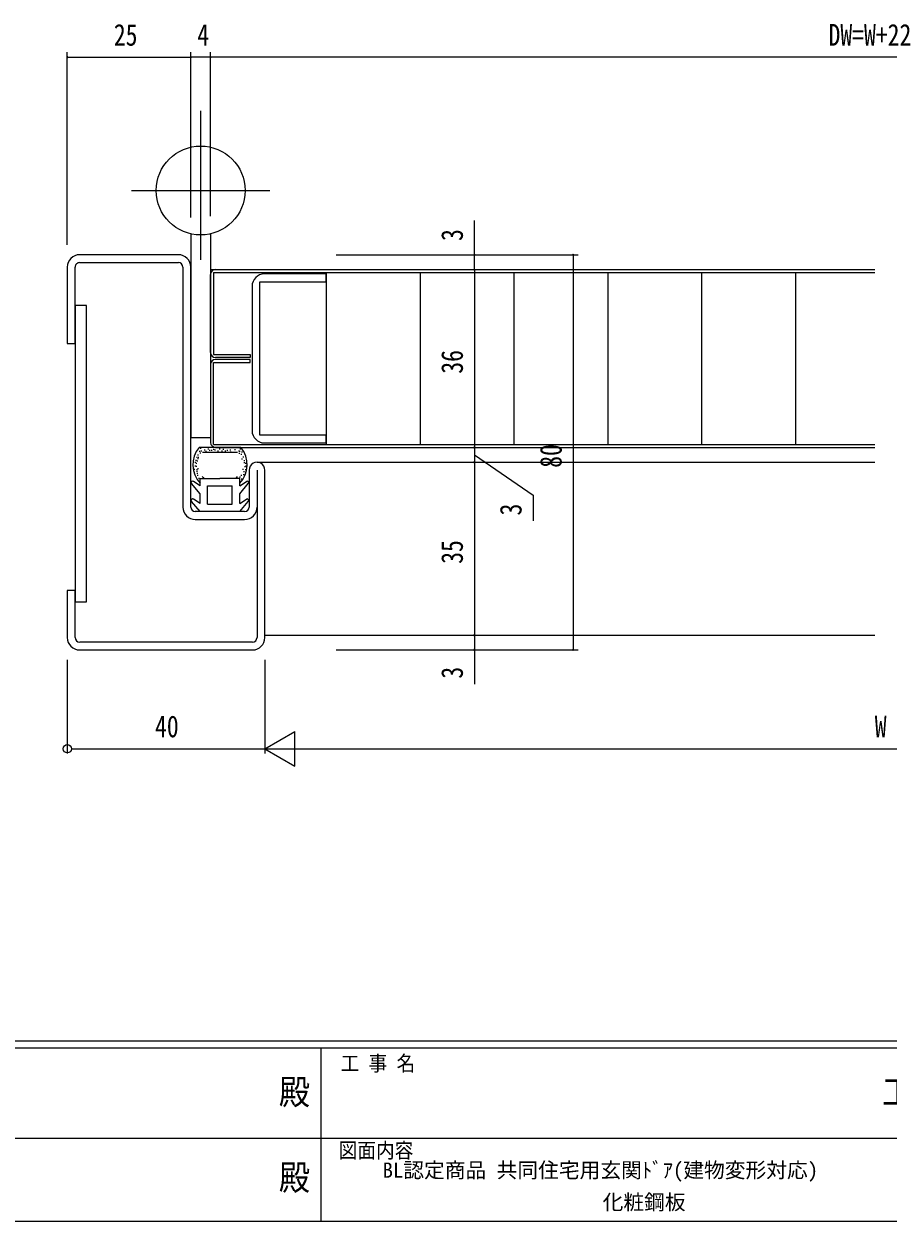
# Model space of a CAD drawing. Units: millimetres, scale not verified. Extents: x -397 to 397, y -282 to 282.
# Drawn here: x -69 to 105.9, y -282.1 to -39.8 of the extents above; entities that cross this region are included whole.
import ezdxf
from ezdxf.enums import TextEntityAlignment as Align

# ---------------------------------------------------------------- set-up
doc = ezdxf.new("R2010")
doc.units = ezdxf.units.MM
doc.header["$LTSCALE"] = 2
for name, color, linetype in [('0-1_USER1', 3, 'Continuous'), ('0-2_YKK_11', 7, 'Continuous'), ('0-3_YKK_12', 2, 'Continuous'), ('0-4_YKK_13', 4, 'Continuous'), ('0-6_YKK_D', 6, 'Continuous'), ('0-7_YKK_ZWAK', 7, 'Continuous')]:
    doc.layers.add(name, color=color, linetype=linetype)
doc.styles.add('ＭＳ ゴシック', font='')
doc.styles.get('ＭＳ ゴシック').set_extended_font_data('MS Gothic')

msp = doc.modelspace()

# ---------------------------------------------------------------- linework, layer by layer
at = {"layer": '0-2_YKK_11'}
for p, q in [((-37.713, -86.485), (-57.713, -86.485)), ((-57.713, -88.085), (-37.713, -88.085)), ((-36.813, -88.985), (-36.813, -137.585)), ((-35.213, -137.585), (-35.213, -88.985)), ((-22.813, -92.885), (-22.813, -122.085)), ((-23.413, -130.085), (-23.413, -137.585)), ((-21.813, -130.085), (-21.813, -163.985)), ((-20.213, -163.985), (-20.213, -130.085)), ((-24.313, -138.485), (-34.313, -138.485)), ((-34.313, -140.085), (-24.313, -140.085)), ((-22.713, -164.885), (-57.713, -164.885)), ((-57.713, -166.485), (-22.713, -166.485))]:
    msp.add_line(p, q, dxfattribs=at)
for points in [[(-60.213, -88.985), (-60.213, -104.485), (-58.613, -104.485), (-58.613, -88.985)], [(-21.213, -122.985), (-21.213, -91.985), (-7.813, -91.985), (-7.813, -90.385), (-20.313, -90.385)], [(-20.313, -124.585), (-7.813, -124.585), (-7.813, -122.985), (-21.213, -122.985)], [(-58.613, -163.985), (-58.613, -154.485), (-60.213, -154.485), (-60.213, -163.985)]]:
    msp.add_lwpolyline(points, dxfattribs=at)
for centre, radius, start, end in [((-57.713, -88.985), 2.5, 89.99998, 180.00002), ((-37.713, -88.985), 2.5, 0, 90.00033), ((-57.713, -88.985), 0.9, 89.99998, 180.00002), ((-37.713, -88.985), 0.9, 0, 89.99998), ((-20.313, -92.885), 2.5, 90.00001, 179.99999), ((-20.313, -122.085), 2.5, 180.00001, 269.99999), ((-21.813, -130.085), 1.6, 0, 180.00054), ((-34.313, -137.585), 2.5, 180.00002, 270), ((-34.313, -137.585), 0.9, 180.00002, 270), ((-24.313, -137.585), 0.9, 270, 359.99901), ((-24.313, -137.585), 2.5, 270, 0), ((-57.713, -163.985), 2.5, 180.00002, 270), ((-57.713, -163.985), 0.9, 180.00002, 270), ((-22.713, -163.985), 0.9, 270, 0), ((-22.713, -163.985), 2.5, 270, 0)]:
    msp.add_arc(centre, radius, start, end, dxfattribs=at)
at = {"layer": '0-3_YKK_12'}
for p, q in [((-31.213, -89.485), (-30.213, -89.485)), ((-21.813, -128.485), (103.287, -128.485)), ((-20.213, -163.485), (103.287, -163.485))]:
    msp.add_line(p, q, dxfattribs=at)
at = {"layer": '0-4_YKK_13'}
for p, q in [((-33.213, -87.485), (-33.213, -57.348)), ((-47.213, -73.485), (-19.213, -73.485)), ((-35.213, -82.26), (-35.213, -123.485)), ((-31.213, -82.26), (-31.213, -123.485)), ((-30.213, -89.485), (103.287, -89.485)), ((-31.213, -106.285), (-31.213, -90.485)), ((-30.613, -90.085), (103.287, -90.085)), ((-7.813, -90.085), (-7.813, -124.885)), ((11.187, -90.085), (11.187, -124.885)), ((30.187, -90.085), (30.187, -124.885)), ((49.187, -90.085), (49.187, -124.885)), ((68.187, -90.085), (68.187, -124.885)), ((87.187, -90.085), (87.187, -124.885)), ((-31.213, -108.685), (-31.213, -124.485)), ((-35.213, -123.485), (-32.213, -123.485)), ((-34.213, -123.485), (-31.213, -123.485)), ((-25.07, -125.485), (-33.556, -125.485)), ((-33.295, -125.638), (-33.095, -125.638)), ((-32.52, -125.983), (-32.32, -125.983)), ((-31.787, -125.786), (-31.587, -125.786)), ((-30.714, -125.84), (-30.514, -125.84)), ((-30.613, -124.885), (103.287, -124.885)), ((-30.446, -125.983), (-30.246, -125.983)), ((-30.213, -125.485), (103.287, -125.485)), ((-29.446, -125.804), (-29.246, -125.804)), ((-28.713, -125.875), (-28.513, -125.875)), ((-27.301, -125.965), (-27.101, -125.965)), ((-26.389, -125.893), (-26.189, -125.893)), ((-25.709, -125.519), (-25.509, -125.519)), ((-25.279, -125.781), (-25.079, -125.781)), ((-34.261, -128.083), (-34.061, -128.083)), ((-34.094, -127.487), (-33.894, -127.487)), ((-33.987, -128.215), (-33.787, -128.215)), ((-33.88, -127.01), (-33.68, -127.01)), ((-33.856, -127.713), (-33.656, -127.713)), ((-33.82, -127.475), (-33.62, -127.475)), ((-33.546, -126.27), (-33.346, -126.27)), ((-33.355, -126.568), (-33.155, -126.568)), ((-33.2, -126.187), (-33, -126.187)), ((-32.832, -126.485), (-25.794, -126.485)), ((-32.234, -126.269), (-32.034, -126.269)), ((-31.519, -126.054), (-31.319, -126.054)), ((-31.072, -126.072), (-30.872, -126.072)), ((-29.785, -126.215), (-29.585, -126.215)), ((-28.999, -126.215), (-28.799, -126.215)), ((-28.32, -126.161), (-28.12, -126.161)), ((-27.891, -126.018), (-27.691, -126.018)), ((-27.229, -126.358), (-27.029, -126.358)), ((-25.585, -126.179), (-25.385, -126.179)), ((-25.518, -126.628), (-25.318, -126.628)), ((-25.398, -126.282), (-25.198, -126.282)), ((-25.112, -126.867), (-24.912, -126.867)), ((-24.981, -126.389), (-24.781, -126.389)), ((-24.921, -127.785), (-24.721, -127.785)), ((-24.707, -127.403), (-24.507, -127.403)), ((-24.504, -128.119), (-24.304, -128.119)), ((-34.595, -129.873), (-34.395, -129.873)), ((-34.405, -129.24), (-34.205, -129.24)), ((-34.393, -128.477), (-34.193, -128.477)), ((-34.226, -129.264), (-34.026, -129.264)), ((-34.19, -128.668), (-33.99, -128.668)), ((-34.064, -130.288), (-33.864, -130.288)), ((-34.059, -129.956), (-33.859, -129.956)), ((-34.017, -130.71), (-33.817, -130.71)), ((-33.832, -129.789), (-33.632, -129.789)), ((-24.754, -129.861), (-24.554, -129.861)), ((-24.551, -130.382), (-24.351, -130.382)), ((-24.48, -128.537), (-24.28, -128.537)), ((-24.349, -129.36), (-24.149, -129.36)), ((-24.194, -129.968), (-23.994, -129.968)), ((-24.182, -128.68), (-23.982, -128.68)), ((-24.146, -129.217), (-23.946, -129.217)), ((-33.313, -134.885), (-35.057, -132.806)), ((-33.313, -133.266), (-34.66, -132.364)), ((-33.958, -131.097), (-33.758, -131.097)), ((-33.63, -131.719), (-33.43, -131.719)), ((-33.313, -131.785), (-29.313, -131.785)), ((-33.313, -133.266), (-33.313, -131.785)), ((-25.313, -131.785), (-29.313, -131.785)), ((-25.384, -131.449), (-25.184, -131.449)), ((-25.313, -133.266), (-25.313, -131.785)), ((-25.313, -133.266), (-23.965, -132.364)), ((-25.313, -134.885), (-23.569, -132.806)), ((-25.091, -131.121), (-24.891, -131.121)), ((-25.032, -131.825), (-24.832, -131.825)), ((-24.61, -130.945), (-24.41, -130.945)), ((-33.313, -136.866), (-33.313, -134.885)), ((-31.813, -133.285), (-26.813, -133.285)), ((-31.813, -136.985), (-31.813, -133.285)), ((-25.313, -136.866), (-25.313, -134.885)), ((-33.313, -138.485), (-35.057, -136.406)), ((-33.313, -136.866), (-34.66, -135.964)), ((-25.313, -136.866), (-23.965, -135.964)), ((-25.313, -138.485), (-23.569, -136.406)), ((-25.313, -138.485), (-33.313, -138.485))]:
    msp.add_line(p, q, dxfattribs=at)
for points in [[(-30.613, -90.085), (-30.613, -106.685), (-23.213, -106.685)], [(-30.613, -124.885), (-30.613, -108.285), (-23.213, -108.285)], [(-23.213, -106.685), (-23.213, -107.285), (-30.213, -107.285)], [(-23.213, -108.285), (-23.213, -107.685), (-30.213, -107.685)], [(-31.813, -136.985), (-26.813, -136.985), (-26.813, -133.285)]]:
    msp.add_lwpolyline(points, dxfattribs=at)
msp.add_lwpolyline([(-58.613, -96.735), (-58.613, -156.735), (-56.313, -156.735), (-56.313, -96.735)], close=True, dxfattribs=at)
msp.add_circle((-33.213, -73.485), 9, dxfattribs=at)
for centre, radius, start, end in [((-30.213, -90.485), 1, 90, 180), ((-30.213, -106.285), 1, 180, 270), ((-30.213, -108.685), 1, 90, 180), ((-29.313, -128.985), 5.5, 140.48036, 223.34175), ((-30.213, -124.485), 1, 180, 270), ((-29.313, -128.985), 5.5, 316.65824, 39.51963), ((-34.827, -132.613), 0.3, 56.21114, 220.00244), ((-29.313, -128.985), 4.3, 213.7499, 220.62928), ((-29.313, -128.985), 4.3, 319.37051, 326.2499), ((-23.798, -132.613), 0.3, 319.99756, 123.78886), ((-34.827, -136.213), 0.3, 56.21114, 220.00244), ((-23.798, -136.213), 0.3, 319.99756, 123.78886)]:
    msp.add_arc(centre, radius, start, end, dxfattribs=at)
at = {"layer": '0-6_YKK_D'}
for p, q in [((-60.213, -84.485), (-60.213, -45.485)), ((-35.213, -78.977), (-35.213, -45.485)), ((-35.213, -62.71), (-35.213, -45.485)), ((-31.213, -78.67), (-31.213, -45.485)), ((-31.213, -62.71), (-31.213, -45.485)), ((-60.213, -46.485), (-35.213, -46.485)), ((-31.213, -46.485), (-35.213, -46.485)), ((240.787, -46.485), (-31.213, -46.485)), ((-5.813, -86.485), (43.187, -86.485)), ((-5.813, -86.485), (23.187, -86.485)), ((42.187, -86.485), (42.187, -166.485)), ((22.187, -89.485), (22.187, -125.485)), ((22.187, -125.485), (22.187, -128.485)), ((22.187, -128.485), (22.187, -163.485)), ((-5.813, -166.485), (43.187, -166.485)), ((-5.813, -166.485), (23.187, -166.485)), ((-60.213, -168.485), (-60.213, -187.485)), ((-20.213, -168.485), (-20.213, -187.485)), ((-20.213, -168.485), (-20.213, -187.485)), ((-20.213, -186.485), (-14.151, -182.985)), ((-14.151, -189.985), (-14.151, -182.985)), ((-59.363, -186.485), (-58.513, -186.485)), ((-58.513, -186.485), (-20.213, -186.485)), ((-20.213, -186.485), (-14.151, -189.985)), ((-20.213, -186.485), (-8.088, -186.485)), ((-13.213, -186.485), (222.787, -186.485))]:
    msp.add_line(p, q, dxfattribs=at)
for points in [[(22.187, -89.485), (22.187, -86.485), (22.187, -79.585)], [(22.187, -126.985), (34.067, -135.157), (34.067, -140.357)], [(22.187, -163.485), (22.187, -166.485), (22.187, -173.385)]]:
    msp.add_lwpolyline(points, dxfattribs=at)
msp.add_circle((-60.213, -186.485), 0.85, dxfattribs=at)
for centre, start, end in [((-60.213, -46.485), 0, 180), ((-60.213, -46.485), 180, 0), ((-35.213, -46.485), 0, 180), ((-35.213, -46.485), 0, 180), ((-35.213, -46.485), 180, 0), ((-35.213, -46.485), 180, 0), ((-31.213, -46.485), 0, 180), ((-31.213, -46.485), 0, 180), ((-31.213, -46.485), 180, 0), ((-31.213, -46.485), 180, 0), ((22.187, -86.485), 90, 270), ((22.187, -86.485), 270, 90), ((42.187, -86.485), 90, 270), ((42.187, -86.485), 270, 90), ((22.187, -89.485), 90, 270), ((22.187, -89.485), 90, 270), ((22.187, -89.485), 270, 90), ((22.187, -89.485), 270, 90), ((22.187, -125.485), 90, 270), ((22.187, -125.485), 90, 270), ((22.187, -125.485), 270, 90), ((22.187, -125.485), 270, 90), ((22.187, -128.485), 90, 270), ((22.187, -128.485), 90, 270), ((22.187, -128.485), 270, 90), ((22.187, -128.485), 270, 90), ((22.187, -163.485), 90, 270), ((22.187, -163.485), 90, 270), ((22.187, -163.485), 270, 90), ((22.187, -163.485), 270, 90), ((22.187, -166.485), 90, 270), ((22.187, -166.485), 270, 90), ((42.187, -166.485), 90, 270), ((42.187, -166.485), 270, 90)]:
    msp.add_arc(centre, 0.106, start, end, dxfattribs=at)
at = {"layer": '0-7_YKK_ZWAK'}
for p, q in [((376.1, -245.7), (-393.9, -245.7)), ((338.3, -247.1), (-393.9, -247.1)), ((-8.9, -247.1), (-8.9, -282.1)), ((-136.3, -265.299), (-7.5, -265.299)), ((-7.5, -265.299), (121.3, -265.299)), ((-393.9, -282.1), (338.3, -282.1))]:
    msp.add_line(p, q, dxfattribs=at)

# ---------------------------------------------------------------- texts
at = {"layer": '0-1_USER1', "style": 'ＭＳ ゴシック'}
for s, p in [('BL認定商品 共同住宅用玄関ﾄﾞｱ(建物変形対応)', (3.617, -274.249)), ('化粧鋼板', (48.157, -280.725))]:
    msp.add_text(s, height=3.079, dxfattribs=at).set_placement(p, align=Align.BOTTOM_LEFT)
at = {"layer": '0-6_YKK_D', "style": 'ＭＳ ゴシック', "width": 0.8}
for s, p in [('25', (-50.795, -45.485)), ('4', (-33.91, -45.485)), ('DW=W+22', (93.896, -45.485)), ('40', (-42.457, -185.485)), ('W', (103.252, -185.485))]:
    msp.add_text(s, height=4.399, dxfattribs=at).set_placement(p, align=Align.BOTTOM_LEFT)
for s, p in [('3', (21.187, -83.695)), ('36', (21.187, -110.567)), ('80', (41.187, -129.616)), ('3', (33.067, -139.268)), ('35', (21.187, -149.055)), ('3', (21.187, -172.296))]:
    msp.add_text(s, height=4.399, rotation=90, dxfattribs=at).set_placement(p, align=Align.BOTTOM_LEFT)
at = {"layer": '0-7_YKK_ZWAK', "style": 'ＭＳ ゴシック', "width": 0.9}
for s, height, p in [('工 事 名', 3.079, (-4.888, -252.633)), ('殿', 5.132, (-17.382, -260.056)), ('工事', 5.132, (104.731, -260.056)), ('図面内容', 3.079, (-5.283, -270.248)), ('殿', 5.132, (-17.382, -277.378))]:
    msp.add_text(s, height=height, dxfattribs=at).set_placement(p, align=Align.BOTTOM_LEFT)

doc.saveas('drawing.dxf')
